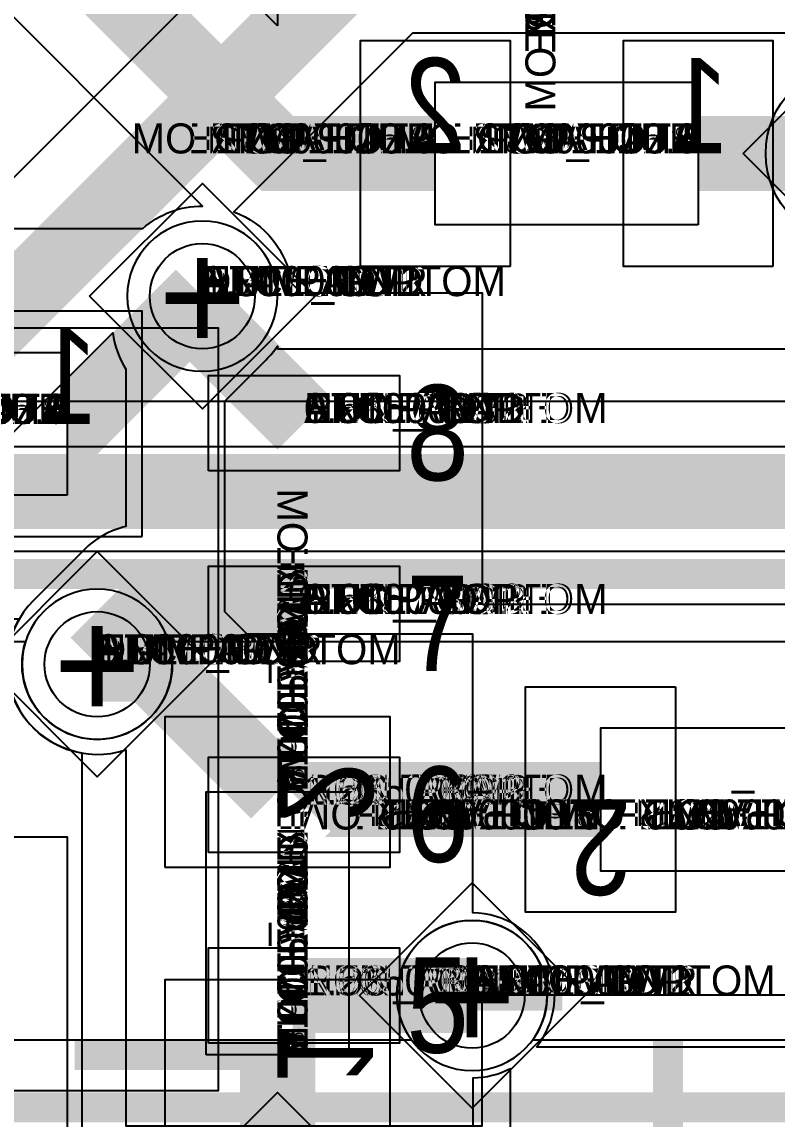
# Model space of a CAD drawing. Extents: x 0 to 323, y 0 to 320.
# Drawn here: x 44.31 to 49.34, y 230.38 to 237.68 of the extents above; entities that cross this region are included whole.
import ezdxf
from ezdxf.enums import TextEntityAlignment as Align

# ---------------------------------------------------------------- set-up
doc = ezdxf.new("R2010")
doc.units = 0
doc.header["$MEASUREMENT"] = 0
doc.layers.get('0').update_dxf_attribs({"linetype": 'CONTINUOUS'})
for name, color, linetype in [('CDN_FIGURES', 7, 'CONTINUOUS'), ('ETCH_BOTTOM', 7, 'CONTINUOUS'), ('ETCH_GND', 3, 'CONTINUOUS'), ('ETCH_INT1', 4, 'CONTINUOUS'), ('ETCH_INT2', 5, 'CONTINUOUS'), ('ETCH_PWR', 6, 'CONTINUOUS'), ('ETCH_TOP', 2, 'CONTINUOUS'), ('MANUFACTURING_NCLEGEND-1-6', 8, 'CONTINUOUS'), ('PACKAGE_GEOMETRY_ASSEMBLY_TOP', 11, 'CONTINUOUS'), ('PACKAGE_GEOMETRY_PIN_NUMBER', 9, 'CONTINUOUS')]:
    doc.layers.add(name, color=color, linetype=linetype)

# ---------------------------------------------------------------- blocks, each defined once
blk = doc.blocks.new('PAD_INFO')
for tag in ['SHAPE_TYPE', 'PAD_HEIGHT', 'PAD_LAYER', 'PAD_TYPE', 'PAD_WIDTH']:
    blk.add_attdef(tag, (0, 0), '', height=0.2)
at = {"flags": 2}
blk.add_attdef('CDN_TYPE', (0, 0), '', height=0.2, dxfattribs=at)
blk = doc.blocks.new('DRILL_INFO')
at = {"flags": 2}
blk.add_attdef('CDN_TYPE', (0, 0), '', height=0.2, dxfattribs=at)
for tag in ['FSHAPE', 'FCHAR', 'DRILL_HEIGHT', 'DIAMETER', 'PLATED', 'DRILL_WIDTH']:
    blk.add_attdef(tag, (0, 0), '', height=0.2)
blk = doc.blocks.new('VIA0700X0300')
at = {"layer": 'ETCH_BOTTOM'}
blk.add_circle((0, 0), 0.35, dxfattribs=at)
at = {"layer": 'ETCH_GND'}
blk.add_circle((0, 0), 0.35, dxfattribs=at)
at = {"layer": 'ETCH_INT1'}
blk.add_circle((0, 0), 0.35, dxfattribs=at)
at = {"layer": 'ETCH_INT2'}
blk.add_circle((0, 0), 0.35, dxfattribs=at)
at = {"layer": 'ETCH_PWR'}
blk.add_circle((0, 0), 0.35, dxfattribs=at)
at = {"layer": 'ETCH_TOP'}
blk.add_circle((0, 0), 0.35, dxfattribs=at)
ref = blk.add_blockref('PAD_INFO', (0, 0))
ref.add_attrib('PAD_LAYER', 'ETCH_TOP', (0, 0), dxfattribs={"height": 0.2})
ref.add_attrib('SHAPE_TYPE', 'NULL', (0, 0), dxfattribs={"height": 0.2})
ref.add_attrib('PAD_TYPE', 'ANTIPAD', (0, 0), dxfattribs={"height": 0.2})
ref.add_attrib('PAD_WIDTH', '0.000000', (0, 0), dxfattribs={"height": 0.2})
ref.add_attrib('PAD_HEIGHT', '0.000000', (0, 0), dxfattribs={"height": 0.2})
ref = blk.add_blockref('PAD_INFO', (0, 0))
ref.add_attrib('PAD_LAYER', 'ETCH_GND', (0, 0), dxfattribs={"height": 0.2})
ref.add_attrib('SHAPE_TYPE', 'NULL', (0, 0), dxfattribs={"height": 0.2})
ref.add_attrib('PAD_TYPE', 'ANTIPAD', (0, 0), dxfattribs={"height": 0.2})
ref.add_attrib('PAD_WIDTH', '0.000000', (0, 0), dxfattribs={"height": 0.2})
ref.add_attrib('PAD_HEIGHT', '0.000000', (0, 0), dxfattribs={"height": 0.2})
ref = blk.add_blockref('PAD_INFO', (0, 0))
ref.add_attrib('PAD_LAYER', 'ETCH_INT1', (0, 0), dxfattribs={"height": 0.2})
ref.add_attrib('SHAPE_TYPE', 'NULL', (0, 0), dxfattribs={"height": 0.2})
ref.add_attrib('PAD_TYPE', 'ANTIPAD', (0, 0), dxfattribs={"height": 0.2})
ref.add_attrib('PAD_WIDTH', '0.000000', (0, 0), dxfattribs={"height": 0.2})
ref.add_attrib('PAD_HEIGHT', '0.000000', (0, 0), dxfattribs={"height": 0.2})
ref = blk.add_blockref('PAD_INFO', (0, 0))
ref.add_attrib('PAD_LAYER', 'ETCH_INT2', (0, 0), dxfattribs={"height": 0.2})
ref.add_attrib('SHAPE_TYPE', 'NULL', (0, 0), dxfattribs={"height": 0.2})
ref.add_attrib('PAD_TYPE', 'ANTIPAD', (0, 0), dxfattribs={"height": 0.2})
ref.add_attrib('PAD_WIDTH', '0.000000', (0, 0), dxfattribs={"height": 0.2})
ref.add_attrib('PAD_HEIGHT', '0.000000', (0, 0), dxfattribs={"height": 0.2})
ref = blk.add_blockref('PAD_INFO', (0, 0))
ref.add_attrib('PAD_LAYER', 'ETCH_PWR', (0, 0), dxfattribs={"height": 0.2})
ref.add_attrib('SHAPE_TYPE', 'NULL', (0, 0), dxfattribs={"height": 0.2})
ref.add_attrib('PAD_TYPE', 'ANTIPAD', (0, 0), dxfattribs={"height": 0.2})
ref.add_attrib('PAD_WIDTH', '0.000000', (0, 0), dxfattribs={"height": 0.2})
ref.add_attrib('PAD_HEIGHT', '0.000000', (0, 0), dxfattribs={"height": 0.2})
ref = blk.add_blockref('PAD_INFO', (0, 0))
ref.add_attrib('PAD_LAYER', 'ETCH_BOTTOM', (0, 0), dxfattribs={"height": 0.2})
ref.add_attrib('SHAPE_TYPE', 'NULL', (0, 0), dxfattribs={"height": 0.2})
ref.add_attrib('PAD_TYPE', 'ANTIPAD', (0, 0), dxfattribs={"height": 0.2})
ref.add_attrib('PAD_WIDTH', '0.000000', (0, 0), dxfattribs={"height": 0.2})
ref.add_attrib('PAD_HEIGHT', '0.000000', (0, 0), dxfattribs={"height": 0.2})
ref = blk.add_blockref('PAD_INFO', (0, 0))
ref.add_attrib('PAD_LAYER', 'ETCH_TOP', (0, 0), dxfattribs={"height": 0.2})
ref.add_attrib('SHAPE_TYPE', 'NULL', (0, 0), dxfattribs={"height": 0.2})
ref.add_attrib('PAD_TYPE', 'THERMAL', (0, 0), dxfattribs={"height": 0.2})
ref.add_attrib('PAD_WIDTH', '0.000000', (0, 0), dxfattribs={"height": 0.2})
ref.add_attrib('PAD_HEIGHT', '0.000000', (0, 0), dxfattribs={"height": 0.2})
ref = blk.add_blockref('PAD_INFO', (0, 0))
ref.add_attrib('PAD_LAYER', 'ETCH_GND', (0, 0), dxfattribs={"height": 0.2})
ref.add_attrib('SHAPE_TYPE', 'NULL', (0, 0), dxfattribs={"height": 0.2})
ref.add_attrib('PAD_TYPE', 'THERMAL', (0, 0), dxfattribs={"height": 0.2})
ref.add_attrib('PAD_WIDTH', '0.000000', (0, 0), dxfattribs={"height": 0.2})
ref.add_attrib('PAD_HEIGHT', '0.000000', (0, 0), dxfattribs={"height": 0.2})
ref = blk.add_blockref('PAD_INFO', (0, 0))
ref.add_attrib('PAD_LAYER', 'ETCH_INT1', (0, 0), dxfattribs={"height": 0.2})
ref.add_attrib('SHAPE_TYPE', 'NULL', (0, 0), dxfattribs={"height": 0.2})
ref.add_attrib('PAD_TYPE', 'THERMAL', (0, 0), dxfattribs={"height": 0.2})
ref.add_attrib('PAD_WIDTH', '0.000000', (0, 0), dxfattribs={"height": 0.2})
ref.add_attrib('PAD_HEIGHT', '0.000000', (0, 0), dxfattribs={"height": 0.2})
ref = blk.add_blockref('PAD_INFO', (0, 0))
ref.add_attrib('PAD_LAYER', 'ETCH_INT2', (0, 0), dxfattribs={"height": 0.2})
ref.add_attrib('SHAPE_TYPE', 'NULL', (0, 0), dxfattribs={"height": 0.2})
ref.add_attrib('PAD_TYPE', 'THERMAL', (0, 0), dxfattribs={"height": 0.2})
ref.add_attrib('PAD_WIDTH', '0.000000', (0, 0), dxfattribs={"height": 0.2})
ref.add_attrib('PAD_HEIGHT', '0.000000', (0, 0), dxfattribs={"height": 0.2})
ref = blk.add_blockref('PAD_INFO', (0, 0))
ref.add_attrib('PAD_LAYER', 'ETCH_PWR', (0, 0), dxfattribs={"height": 0.2})
ref.add_attrib('SHAPE_TYPE', 'NULL', (0, 0), dxfattribs={"height": 0.2})
ref.add_attrib('PAD_TYPE', 'THERMAL', (0, 0), dxfattribs={"height": 0.2})
ref.add_attrib('PAD_WIDTH', '0.000000', (0, 0), dxfattribs={"height": 0.2})
ref.add_attrib('PAD_HEIGHT', '0.000000', (0, 0), dxfattribs={"height": 0.2})
ref = blk.add_blockref('PAD_INFO', (0, 0))
ref.add_attrib('PAD_LAYER', 'ETCH_BOTTOM', (0, 0), dxfattribs={"height": 0.2})
ref.add_attrib('SHAPE_TYPE', 'NULL', (0, 0), dxfattribs={"height": 0.2})
ref.add_attrib('PAD_TYPE', 'THERMAL', (0, 0), dxfattribs={"height": 0.2})
ref.add_attrib('PAD_WIDTH', '0.000000', (0, 0), dxfattribs={"height": 0.2})
ref.add_attrib('PAD_HEIGHT', '0.000000', (0, 0), dxfattribs={"height": 0.2})
ref = blk.add_blockref('PAD_INFO', (0, 0))
ref.add_attrib('PAD_LAYER', 'ETCH_TOP', (0, 0), dxfattribs={"height": 0.2})
ref.add_attrib('SHAPE_TYPE', 'CIRCLE', (0, 0), dxfattribs={"height": 0.2})
ref.add_attrib('PAD_TYPE', 'REGULAR', (0, 0), dxfattribs={"height": 0.2})
ref.add_attrib('PAD_WIDTH', '0.700000', (0, 0), dxfattribs={"height": 0.2})
ref.add_attrib('PAD_HEIGHT', '0.700000', (0, 0), dxfattribs={"height": 0.2})
ref = blk.add_blockref('PAD_INFO', (0, 0))
ref.add_attrib('PAD_LAYER', 'ETCH_GND', (0, 0), dxfattribs={"height": 0.2})
ref.add_attrib('SHAPE_TYPE', 'CIRCLE', (0, 0), dxfattribs={"height": 0.2})
ref.add_attrib('PAD_TYPE', 'REGULAR', (0, 0), dxfattribs={"height": 0.2})
ref.add_attrib('PAD_WIDTH', '0.700000', (0, 0), dxfattribs={"height": 0.2})
ref.add_attrib('PAD_HEIGHT', '0.700000', (0, 0), dxfattribs={"height": 0.2})
ref = blk.add_blockref('PAD_INFO', (0, 0))
ref.add_attrib('PAD_LAYER', 'ETCH_INT1', (0, 0), dxfattribs={"height": 0.2})
ref.add_attrib('SHAPE_TYPE', 'CIRCLE', (0, 0), dxfattribs={"height": 0.2})
ref.add_attrib('PAD_TYPE', 'REGULAR', (0, 0), dxfattribs={"height": 0.2})
ref.add_attrib('PAD_WIDTH', '0.700000', (0, 0), dxfattribs={"height": 0.2})
ref.add_attrib('PAD_HEIGHT', '0.700000', (0, 0), dxfattribs={"height": 0.2})
ref = blk.add_blockref('PAD_INFO', (0, 0))
ref.add_attrib('PAD_LAYER', 'ETCH_INT2', (0, 0), dxfattribs={"height": 0.2})
ref.add_attrib('SHAPE_TYPE', 'CIRCLE', (0, 0), dxfattribs={"height": 0.2})
ref.add_attrib('PAD_TYPE', 'REGULAR', (0, 0), dxfattribs={"height": 0.2})
ref.add_attrib('PAD_WIDTH', '0.700000', (0, 0), dxfattribs={"height": 0.2})
ref.add_attrib('PAD_HEIGHT', '0.700000', (0, 0), dxfattribs={"height": 0.2})
ref = blk.add_blockref('PAD_INFO', (0, 0))
ref.add_attrib('PAD_LAYER', 'ETCH_PWR', (0, 0), dxfattribs={"height": 0.2})
ref.add_attrib('SHAPE_TYPE', 'CIRCLE', (0, 0), dxfattribs={"height": 0.2})
ref.add_attrib('PAD_TYPE', 'REGULAR', (0, 0), dxfattribs={"height": 0.2})
ref.add_attrib('PAD_WIDTH', '0.700000', (0, 0), dxfattribs={"height": 0.2})
ref.add_attrib('PAD_HEIGHT', '0.700000', (0, 0), dxfattribs={"height": 0.2})
ref = blk.add_blockref('PAD_INFO', (0, 0))
ref.add_attrib('PAD_LAYER', 'ETCH_BOTTOM', (0, 0), dxfattribs={"height": 0.2})
ref.add_attrib('SHAPE_TYPE', 'CIRCLE', (0, 0), dxfattribs={"height": 0.2})
ref.add_attrib('PAD_TYPE', 'REGULAR', (0, 0), dxfattribs={"height": 0.2})
ref.add_attrib('PAD_WIDTH', '0.700000', (0, 0), dxfattribs={"height": 0.2})
ref.add_attrib('PAD_HEIGHT', '0.700000', (0, 0), dxfattribs={"height": 0.2})
ref = blk.add_blockref('DRILL_INFO', (0, 0))
ref.add_attrib('DIAMETER', '0.300000', (0, 0), dxfattribs={"height": 0.2})
ref.add_attrib('PLATED', 'PLATED', (0, 0), dxfattribs={"height": 0.2})
ref.add_attrib('FSHAPE', 'DIAMOND', (0, 0), dxfattribs={"height": 0.2})
ref.add_attrib('FCHAR', '+', (0, 0), dxfattribs={"height": 0.2})
ref.add_attrib('DRILL_WIDTH', '1.500000', (0, 0), dxfattribs={"height": 0.2})
ref.add_attrib('DRILL_HEIGHT', '1.500000', (0, 0), dxfattribs={"height": 0.2})
for tag in ['CDN_TYPE', 'PIN']:
    blk.add_attdef(tag, (0, 0), '', height=0.2)
at = {"flags": 2}
for tag in ['PSTKNAME', 'BBV']:
    blk.add_attdef(tag, (0, 0), '', height=0.2, dxfattribs=at)
blk = doc.blocks.new('FIGURE_DIAMOND')
at = {"layer": 'CDN_FIGURES'}
blk.add_lwpolyline([(-0.5, 0), (0, 0.5), (0.5, 0), (0, -0.5)], close=True, dxfattribs=at)
blk = doc.blocks.new('SMD50_25')
at = {"layer": 'ETCH_TOP'}
blk.add_lwpolyline([(-0.635, -0.3175), (-0.635, 0.3175), (0.635, 0.3175), (0.635, -0.3175)], close=True, dxfattribs=at)
ref = blk.add_blockref('PAD_INFO', (0, 0))
ref.add_attrib('PAD_LAYER', 'ETCH_TOP', (0, 0), dxfattribs={"height": 0.2})
ref.add_attrib('SHAPE_TYPE', 'NULL', (0, 0), dxfattribs={"height": 0.2})
ref.add_attrib('PAD_TYPE', 'ANTIPAD', (0, 0), dxfattribs={"height": 0.2})
ref.add_attrib('PAD_WIDTH', '0.000000', (0, 0), dxfattribs={"height": 0.2})
ref.add_attrib('PAD_HEIGHT', '0.000000', (0, 0), dxfattribs={"height": 0.2})
ref = blk.add_blockref('PAD_INFO', (0, 0))
ref.add_attrib('PAD_LAYER', 'ETCH_GND', (0, 0), dxfattribs={"height": 0.2})
ref.add_attrib('SHAPE_TYPE', 'NULL', (0, 0), dxfattribs={"height": 0.2})
ref.add_attrib('PAD_TYPE', 'ANTIPAD', (0, 0), dxfattribs={"height": 0.2})
ref.add_attrib('PAD_WIDTH', '0.000000', (0, 0), dxfattribs={"height": 0.2})
ref.add_attrib('PAD_HEIGHT', '0.000000', (0, 0), dxfattribs={"height": 0.2})
ref = blk.add_blockref('PAD_INFO', (0, 0))
ref.add_attrib('PAD_LAYER', 'ETCH_INT1', (0, 0), dxfattribs={"height": 0.2})
ref.add_attrib('SHAPE_TYPE', 'NULL', (0, 0), dxfattribs={"height": 0.2})
ref.add_attrib('PAD_TYPE', 'ANTIPAD', (0, 0), dxfattribs={"height": 0.2})
ref.add_attrib('PAD_WIDTH', '0.000000', (0, 0), dxfattribs={"height": 0.2})
ref.add_attrib('PAD_HEIGHT', '0.000000', (0, 0), dxfattribs={"height": 0.2})
ref = blk.add_blockref('PAD_INFO', (0, 0))
ref.add_attrib('PAD_LAYER', 'ETCH_INT2', (0, 0), dxfattribs={"height": 0.2})
ref.add_attrib('SHAPE_TYPE', 'NULL', (0, 0), dxfattribs={"height": 0.2})
ref.add_attrib('PAD_TYPE', 'ANTIPAD', (0, 0), dxfattribs={"height": 0.2})
ref.add_attrib('PAD_WIDTH', '0.000000', (0, 0), dxfattribs={"height": 0.2})
ref.add_attrib('PAD_HEIGHT', '0.000000', (0, 0), dxfattribs={"height": 0.2})
ref = blk.add_blockref('PAD_INFO', (0, 0))
ref.add_attrib('PAD_LAYER', 'ETCH_PWR', (0, 0), dxfattribs={"height": 0.2})
ref.add_attrib('SHAPE_TYPE', 'NULL', (0, 0), dxfattribs={"height": 0.2})
ref.add_attrib('PAD_TYPE', 'ANTIPAD', (0, 0), dxfattribs={"height": 0.2})
ref.add_attrib('PAD_WIDTH', '0.000000', (0, 0), dxfattribs={"height": 0.2})
ref.add_attrib('PAD_HEIGHT', '0.000000', (0, 0), dxfattribs={"height": 0.2})
ref = blk.add_blockref('PAD_INFO', (0, 0))
ref.add_attrib('PAD_LAYER', 'ETCH_BOTTOM', (0, 0), dxfattribs={"height": 0.2})
ref.add_attrib('SHAPE_TYPE', 'NULL', (0, 0), dxfattribs={"height": 0.2})
ref.add_attrib('PAD_TYPE', 'ANTIPAD', (0, 0), dxfattribs={"height": 0.2})
ref.add_attrib('PAD_WIDTH', '0.000000', (0, 0), dxfattribs={"height": 0.2})
ref.add_attrib('PAD_HEIGHT', '0.000000', (0, 0), dxfattribs={"height": 0.2})
ref = blk.add_blockref('PAD_INFO', (0, 0))
ref.add_attrib('PAD_LAYER', 'ETCH_TOP', (0, 0), dxfattribs={"height": 0.2})
ref.add_attrib('SHAPE_TYPE', 'NULL', (0, 0), dxfattribs={"height": 0.2})
ref.add_attrib('PAD_TYPE', 'THERMAL', (0, 0), dxfattribs={"height": 0.2})
ref.add_attrib('PAD_WIDTH', '0.000000', (0, 0), dxfattribs={"height": 0.2})
ref.add_attrib('PAD_HEIGHT', '0.000000', (0, 0), dxfattribs={"height": 0.2})
ref = blk.add_blockref('PAD_INFO', (0, 0))
ref.add_attrib('PAD_LAYER', 'ETCH_GND', (0, 0), dxfattribs={"height": 0.2})
ref.add_attrib('SHAPE_TYPE', 'NULL', (0, 0), dxfattribs={"height": 0.2})
ref.add_attrib('PAD_TYPE', 'THERMAL', (0, 0), dxfattribs={"height": 0.2})
ref.add_attrib('PAD_WIDTH', '0.000000', (0, 0), dxfattribs={"height": 0.2})
ref.add_attrib('PAD_HEIGHT', '0.000000', (0, 0), dxfattribs={"height": 0.2})
ref = blk.add_blockref('PAD_INFO', (0, 0))
ref.add_attrib('PAD_LAYER', 'ETCH_INT1', (0, 0), dxfattribs={"height": 0.2})
ref.add_attrib('SHAPE_TYPE', 'NULL', (0, 0), dxfattribs={"height": 0.2})
ref.add_attrib('PAD_TYPE', 'THERMAL', (0, 0), dxfattribs={"height": 0.2})
ref.add_attrib('PAD_WIDTH', '0.000000', (0, 0), dxfattribs={"height": 0.2})
ref.add_attrib('PAD_HEIGHT', '0.000000', (0, 0), dxfattribs={"height": 0.2})
ref = blk.add_blockref('PAD_INFO', (0, 0))
ref.add_attrib('PAD_LAYER', 'ETCH_INT2', (0, 0), dxfattribs={"height": 0.2})
ref.add_attrib('SHAPE_TYPE', 'NULL', (0, 0), dxfattribs={"height": 0.2})
ref.add_attrib('PAD_TYPE', 'THERMAL', (0, 0), dxfattribs={"height": 0.2})
ref.add_attrib('PAD_WIDTH', '0.000000', (0, 0), dxfattribs={"height": 0.2})
ref.add_attrib('PAD_HEIGHT', '0.000000', (0, 0), dxfattribs={"height": 0.2})
ref = blk.add_blockref('PAD_INFO', (0, 0))
ref.add_attrib('PAD_LAYER', 'ETCH_PWR', (0, 0), dxfattribs={"height": 0.2})
ref.add_attrib('SHAPE_TYPE', 'NULL', (0, 0), dxfattribs={"height": 0.2})
ref.add_attrib('PAD_TYPE', 'THERMAL', (0, 0), dxfattribs={"height": 0.2})
ref.add_attrib('PAD_WIDTH', '0.000000', (0, 0), dxfattribs={"height": 0.2})
ref.add_attrib('PAD_HEIGHT', '0.000000', (0, 0), dxfattribs={"height": 0.2})
ref = blk.add_blockref('PAD_INFO', (0, 0))
ref.add_attrib('PAD_LAYER', 'ETCH_BOTTOM', (0, 0), dxfattribs={"height": 0.2})
ref.add_attrib('SHAPE_TYPE', 'NULL', (0, 0), dxfattribs={"height": 0.2})
ref.add_attrib('PAD_TYPE', 'THERMAL', (0, 0), dxfattribs={"height": 0.2})
ref.add_attrib('PAD_WIDTH', '0.000000', (0, 0), dxfattribs={"height": 0.2})
ref.add_attrib('PAD_HEIGHT', '0.000000', (0, 0), dxfattribs={"height": 0.2})
ref = blk.add_blockref('PAD_INFO', (0, 0))
ref.add_attrib('PAD_LAYER', 'ETCH_TOP', (0, 0), dxfattribs={"height": 0.2})
ref.add_attrib('SHAPE_TYPE', 'RECTANGLE', (0, 0), dxfattribs={"height": 0.2})
ref.add_attrib('PAD_TYPE', 'REGULAR', (0, 0), dxfattribs={"height": 0.2})
ref.add_attrib('PAD_WIDTH', '1.270000', (0, 0), dxfattribs={"height": 0.2})
ref.add_attrib('PAD_HEIGHT', '0.635000', (0, 0), dxfattribs={"height": 0.2})
ref = blk.add_blockref('PAD_INFO', (0, 0))
ref.add_attrib('PAD_LAYER', 'ETCH_GND', (0, 0), dxfattribs={"height": 0.2})
ref.add_attrib('SHAPE_TYPE', 'NULL', (0, 0), dxfattribs={"height": 0.2})
ref.add_attrib('PAD_TYPE', 'REGULAR', (0, 0), dxfattribs={"height": 0.2})
ref.add_attrib('PAD_WIDTH', '0.000000', (0, 0), dxfattribs={"height": 0.2})
ref.add_attrib('PAD_HEIGHT', '0.000000', (0, 0), dxfattribs={"height": 0.2})
ref = blk.add_blockref('PAD_INFO', (0, 0))
ref.add_attrib('PAD_LAYER', 'ETCH_INT1', (0, 0), dxfattribs={"height": 0.2})
ref.add_attrib('SHAPE_TYPE', 'NULL', (0, 0), dxfattribs={"height": 0.2})
ref.add_attrib('PAD_TYPE', 'REGULAR', (0, 0), dxfattribs={"height": 0.2})
ref.add_attrib('PAD_WIDTH', '0.000000', (0, 0), dxfattribs={"height": 0.2})
ref.add_attrib('PAD_HEIGHT', '0.000000', (0, 0), dxfattribs={"height": 0.2})
ref = blk.add_blockref('PAD_INFO', (0, 0))
ref.add_attrib('PAD_LAYER', 'ETCH_INT2', (0, 0), dxfattribs={"height": 0.2})
ref.add_attrib('SHAPE_TYPE', 'NULL', (0, 0), dxfattribs={"height": 0.2})
ref.add_attrib('PAD_TYPE', 'REGULAR', (0, 0), dxfattribs={"height": 0.2})
ref.add_attrib('PAD_WIDTH', '0.000000', (0, 0), dxfattribs={"height": 0.2})
ref.add_attrib('PAD_HEIGHT', '0.000000', (0, 0), dxfattribs={"height": 0.2})
ref = blk.add_blockref('PAD_INFO', (0, 0))
ref.add_attrib('PAD_LAYER', 'ETCH_PWR', (0, 0), dxfattribs={"height": 0.2})
ref.add_attrib('SHAPE_TYPE', 'NULL', (0, 0), dxfattribs={"height": 0.2})
ref.add_attrib('PAD_TYPE', 'REGULAR', (0, 0), dxfattribs={"height": 0.2})
ref.add_attrib('PAD_WIDTH', '0.000000', (0, 0), dxfattribs={"height": 0.2})
ref.add_attrib('PAD_HEIGHT', '0.000000', (0, 0), dxfattribs={"height": 0.2})
ref = blk.add_blockref('PAD_INFO', (0, 0))
ref.add_attrib('PAD_LAYER', 'ETCH_BOTTOM', (0, 0), dxfattribs={"height": 0.2})
ref.add_attrib('SHAPE_TYPE', 'NULL', (0, 0), dxfattribs={"height": 0.2})
ref.add_attrib('PAD_TYPE', 'REGULAR', (0, 0), dxfattribs={"height": 0.2})
ref.add_attrib('PAD_WIDTH', '0.000000', (0, 0), dxfattribs={"height": 0.2})
ref.add_attrib('PAD_HEIGHT', '0.000000', (0, 0), dxfattribs={"height": 0.2})
ref = blk.add_blockref('DRILL_INFO', (0, 0))
ref.add_attrib('DIAMETER', '0.000000', (0, 0), dxfattribs={"height": 0.2})
ref.add_attrib('PLATED', 'NON_PLATED', (0, 0), dxfattribs={"height": 0.2})
ref.add_attrib('FSHAPE', 'NULL', (0, 0), dxfattribs={"height": 0.2})
ref.add_attrib('DRILL_WIDTH', '0.000000', (0, 0), dxfattribs={"height": 0.2})
ref.add_attrib('DRILL_HEIGHT', '0.000000', (0, 0), dxfattribs={"height": 0.2})
for tag in ['CDN_TYPE', 'PIN']:
    blk.add_attdef(tag, (0, 0), '', height=0.2)
at = {"flags": 2}
for tag in ['PSTKNAME', 'BBV']:
    blk.add_attdef(tag, (0, 0), '', height=0.2, dxfattribs=at)
blk = doc.blocks.new('SOIC8')
at = {"layer": 'PACKAGE_GEOMETRY_ASSEMBLY_TOP'}
blk.add_lwpolyline([(-1.905, -2.54), (-1.905, 2.54), (1.905, 2.54), (1.905, -2.54)], close=True, dxfattribs=at)
at = {"layer": 'ETCH_TOP'}
ref = blk.add_blockref('SMD50_25', (2.4765, 1.905), dxfattribs=at)
ref.add_attrib('CDN_TYPE', 'PIN', (0, 0), dxfattribs={"height": 0.2})
ref.add_attrib('PIN', '8', (0, 0), dxfattribs={"height": 0.2})
ref = blk.add_blockref('SMD50_25', (2.4765, 0.635), dxfattribs=at)
ref.add_attrib('CDN_TYPE', 'PIN', (0, 0), dxfattribs={"height": 0.2})
ref.add_attrib('PIN', '7', (0, 0), dxfattribs={"height": 0.2})
ref = blk.add_blockref('SMD50_25', (2.4765, -1.905), dxfattribs=at)
ref.add_attrib('CDN_TYPE', 'PIN', (0, 0), dxfattribs={"height": 0.2})
ref.add_attrib('PIN', '5', (0, 0), dxfattribs={"height": 0.2})
ref = blk.add_blockref('SMD50_25', (2.4765, -0.635), dxfattribs=at)
ref.add_attrib('CDN_TYPE', 'PIN', (0, 0), dxfattribs={"height": 0.2})
ref.add_attrib('PIN', '6', (0, 0), dxfattribs={"height": 0.2})
at = {"flags": 2}
for tag in ['SYMBOL_TYPE', 'CDN_TYPE', 'REFDES']:
    blk.add_attdef(tag, (0, 0), '', height=0.2, dxfattribs=at)
blk = doc.blocks.new('RC1000X1500TS')
at = {"layer": 'ETCH_TOP'}
blk.add_lwpolyline([(-0.5, -0.75), (-0.5, 0.75), (0.5, 0.75), (0.5, -0.75)], close=True, dxfattribs=at)
ref = blk.add_blockref('PAD_INFO', (0, 0))
ref.add_attrib('PAD_LAYER', 'ETCH_TOP', (0, 0), dxfattribs={"height": 0.2})
ref.add_attrib('SHAPE_TYPE', 'NULL', (0, 0), dxfattribs={"height": 0.2})
ref.add_attrib('PAD_TYPE', 'ANTIPAD', (0, 0), dxfattribs={"height": 0.2})
ref.add_attrib('PAD_WIDTH', '0.000000', (0, 0), dxfattribs={"height": 0.2})
ref.add_attrib('PAD_HEIGHT', '0.000000', (0, 0), dxfattribs={"height": 0.2})
ref = blk.add_blockref('PAD_INFO', (0, 0))
ref.add_attrib('PAD_LAYER', 'ETCH_GND', (0, 0), dxfattribs={"height": 0.2})
ref.add_attrib('SHAPE_TYPE', 'NULL', (0, 0), dxfattribs={"height": 0.2})
ref.add_attrib('PAD_TYPE', 'ANTIPAD', (0, 0), dxfattribs={"height": 0.2})
ref.add_attrib('PAD_WIDTH', '0.000000', (0, 0), dxfattribs={"height": 0.2})
ref.add_attrib('PAD_HEIGHT', '0.000000', (0, 0), dxfattribs={"height": 0.2})
ref = blk.add_blockref('PAD_INFO', (0, 0))
ref.add_attrib('PAD_LAYER', 'ETCH_INT1', (0, 0), dxfattribs={"height": 0.2})
ref.add_attrib('SHAPE_TYPE', 'NULL', (0, 0), dxfattribs={"height": 0.2})
ref.add_attrib('PAD_TYPE', 'ANTIPAD', (0, 0), dxfattribs={"height": 0.2})
ref.add_attrib('PAD_WIDTH', '0.000000', (0, 0), dxfattribs={"height": 0.2})
ref.add_attrib('PAD_HEIGHT', '0.000000', (0, 0), dxfattribs={"height": 0.2})
ref = blk.add_blockref('PAD_INFO', (0, 0))
ref.add_attrib('PAD_LAYER', 'ETCH_INT2', (0, 0), dxfattribs={"height": 0.2})
ref.add_attrib('SHAPE_TYPE', 'NULL', (0, 0), dxfattribs={"height": 0.2})
ref.add_attrib('PAD_TYPE', 'ANTIPAD', (0, 0), dxfattribs={"height": 0.2})
ref.add_attrib('PAD_WIDTH', '0.000000', (0, 0), dxfattribs={"height": 0.2})
ref.add_attrib('PAD_HEIGHT', '0.000000', (0, 0), dxfattribs={"height": 0.2})
ref = blk.add_blockref('PAD_INFO', (0, 0))
ref.add_attrib('PAD_LAYER', 'ETCH_PWR', (0, 0), dxfattribs={"height": 0.2})
ref.add_attrib('SHAPE_TYPE', 'NULL', (0, 0), dxfattribs={"height": 0.2})
ref.add_attrib('PAD_TYPE', 'ANTIPAD', (0, 0), dxfattribs={"height": 0.2})
ref.add_attrib('PAD_WIDTH', '0.000000', (0, 0), dxfattribs={"height": 0.2})
ref.add_attrib('PAD_HEIGHT', '0.000000', (0, 0), dxfattribs={"height": 0.2})
ref = blk.add_blockref('PAD_INFO', (0, 0))
ref.add_attrib('PAD_LAYER', 'ETCH_BOTTOM', (0, 0), dxfattribs={"height": 0.2})
ref.add_attrib('SHAPE_TYPE', 'NULL', (0, 0), dxfattribs={"height": 0.2})
ref.add_attrib('PAD_TYPE', 'ANTIPAD', (0, 0), dxfattribs={"height": 0.2})
ref.add_attrib('PAD_WIDTH', '0.000000', (0, 0), dxfattribs={"height": 0.2})
ref.add_attrib('PAD_HEIGHT', '0.000000', (0, 0), dxfattribs={"height": 0.2})
ref = blk.add_blockref('PAD_INFO', (0, 0))
ref.add_attrib('PAD_LAYER', 'ETCH_TOP', (0, 0), dxfattribs={"height": 0.2})
ref.add_attrib('SHAPE_TYPE', 'NULL', (0, 0), dxfattribs={"height": 0.2})
ref.add_attrib('PAD_TYPE', 'THERMAL', (0, 0), dxfattribs={"height": 0.2})
ref.add_attrib('PAD_WIDTH', '0.000000', (0, 0), dxfattribs={"height": 0.2})
ref.add_attrib('PAD_HEIGHT', '0.000000', (0, 0), dxfattribs={"height": 0.2})
ref = blk.add_blockref('PAD_INFO', (0, 0))
ref.add_attrib('PAD_LAYER', 'ETCH_GND', (0, 0), dxfattribs={"height": 0.2})
ref.add_attrib('SHAPE_TYPE', 'NULL', (0, 0), dxfattribs={"height": 0.2})
ref.add_attrib('PAD_TYPE', 'THERMAL', (0, 0), dxfattribs={"height": 0.2})
ref.add_attrib('PAD_WIDTH', '0.000000', (0, 0), dxfattribs={"height": 0.2})
ref.add_attrib('PAD_HEIGHT', '0.000000', (0, 0), dxfattribs={"height": 0.2})
ref = blk.add_blockref('PAD_INFO', (0, 0))
ref.add_attrib('PAD_LAYER', 'ETCH_INT1', (0, 0), dxfattribs={"height": 0.2})
ref.add_attrib('SHAPE_TYPE', 'NULL', (0, 0), dxfattribs={"height": 0.2})
ref.add_attrib('PAD_TYPE', 'THERMAL', (0, 0), dxfattribs={"height": 0.2})
ref.add_attrib('PAD_WIDTH', '0.000000', (0, 0), dxfattribs={"height": 0.2})
ref.add_attrib('PAD_HEIGHT', '0.000000', (0, 0), dxfattribs={"height": 0.2})
ref = blk.add_blockref('PAD_INFO', (0, 0))
ref.add_attrib('PAD_LAYER', 'ETCH_INT2', (0, 0), dxfattribs={"height": 0.2})
ref.add_attrib('SHAPE_TYPE', 'NULL', (0, 0), dxfattribs={"height": 0.2})
ref.add_attrib('PAD_TYPE', 'THERMAL', (0, 0), dxfattribs={"height": 0.2})
ref.add_attrib('PAD_WIDTH', '0.000000', (0, 0), dxfattribs={"height": 0.2})
ref.add_attrib('PAD_HEIGHT', '0.000000', (0, 0), dxfattribs={"height": 0.2})
ref = blk.add_blockref('PAD_INFO', (0, 0))
ref.add_attrib('PAD_LAYER', 'ETCH_PWR', (0, 0), dxfattribs={"height": 0.2})
ref.add_attrib('SHAPE_TYPE', 'NULL', (0, 0), dxfattribs={"height": 0.2})
ref.add_attrib('PAD_TYPE', 'THERMAL', (0, 0), dxfattribs={"height": 0.2})
ref.add_attrib('PAD_WIDTH', '0.000000', (0, 0), dxfattribs={"height": 0.2})
ref.add_attrib('PAD_HEIGHT', '0.000000', (0, 0), dxfattribs={"height": 0.2})
ref = blk.add_blockref('PAD_INFO', (0, 0))
ref.add_attrib('PAD_LAYER', 'ETCH_BOTTOM', (0, 0), dxfattribs={"height": 0.2})
ref.add_attrib('SHAPE_TYPE', 'NULL', (0, 0), dxfattribs={"height": 0.2})
ref.add_attrib('PAD_TYPE', 'THERMAL', (0, 0), dxfattribs={"height": 0.2})
ref.add_attrib('PAD_WIDTH', '0.000000', (0, 0), dxfattribs={"height": 0.2})
ref.add_attrib('PAD_HEIGHT', '0.000000', (0, 0), dxfattribs={"height": 0.2})
ref = blk.add_blockref('PAD_INFO', (0, 0))
ref.add_attrib('PAD_LAYER', 'ETCH_GND', (0, 0), dxfattribs={"height": 0.2})
ref.add_attrib('SHAPE_TYPE', 'NULL', (0, 0), dxfattribs={"height": 0.2})
ref.add_attrib('PAD_TYPE', 'REGULAR', (0, 0), dxfattribs={"height": 0.2})
ref.add_attrib('PAD_WIDTH', '0.000000', (0, 0), dxfattribs={"height": 0.2})
ref.add_attrib('PAD_HEIGHT', '0.000000', (0, 0), dxfattribs={"height": 0.2})
ref = blk.add_blockref('PAD_INFO', (0, 0))
ref.add_attrib('PAD_LAYER', 'ETCH_INT1', (0, 0), dxfattribs={"height": 0.2})
ref.add_attrib('SHAPE_TYPE', 'NULL', (0, 0), dxfattribs={"height": 0.2})
ref.add_attrib('PAD_TYPE', 'REGULAR', (0, 0), dxfattribs={"height": 0.2})
ref.add_attrib('PAD_WIDTH', '0.000000', (0, 0), dxfattribs={"height": 0.2})
ref.add_attrib('PAD_HEIGHT', '0.000000', (0, 0), dxfattribs={"height": 0.2})
ref = blk.add_blockref('PAD_INFO', (0, 0))
ref.add_attrib('PAD_LAYER', 'ETCH_INT2', (0, 0), dxfattribs={"height": 0.2})
ref.add_attrib('SHAPE_TYPE', 'NULL', (0, 0), dxfattribs={"height": 0.2})
ref.add_attrib('PAD_TYPE', 'REGULAR', (0, 0), dxfattribs={"height": 0.2})
ref.add_attrib('PAD_WIDTH', '0.000000', (0, 0), dxfattribs={"height": 0.2})
ref.add_attrib('PAD_HEIGHT', '0.000000', (0, 0), dxfattribs={"height": 0.2})
ref = blk.add_blockref('PAD_INFO', (0, 0))
ref.add_attrib('PAD_LAYER', 'ETCH_PWR', (0, 0), dxfattribs={"height": 0.2})
ref.add_attrib('SHAPE_TYPE', 'NULL', (0, 0), dxfattribs={"height": 0.2})
ref.add_attrib('PAD_TYPE', 'REGULAR', (0, 0), dxfattribs={"height": 0.2})
ref.add_attrib('PAD_WIDTH', '0.000000', (0, 0), dxfattribs={"height": 0.2})
ref.add_attrib('PAD_HEIGHT', '0.000000', (0, 0), dxfattribs={"height": 0.2})
ref = blk.add_blockref('PAD_INFO', (0, 0))
ref.add_attrib('PAD_LAYER', 'ETCH_BOTTOM', (0, 0), dxfattribs={"height": 0.2})
ref.add_attrib('SHAPE_TYPE', 'NULL', (0, 0), dxfattribs={"height": 0.2})
ref.add_attrib('PAD_TYPE', 'REGULAR', (0, 0), dxfattribs={"height": 0.2})
ref.add_attrib('PAD_WIDTH', '0.000000', (0, 0), dxfattribs={"height": 0.2})
ref.add_attrib('PAD_HEIGHT', '0.000000', (0, 0), dxfattribs={"height": 0.2})
ref = blk.add_blockref('DRILL_INFO', (0, 0))
ref.add_attrib('DIAMETER', '0.000000', (0, 0), dxfattribs={"height": 0.2})
ref.add_attrib('PLATED', 'PLATED', (0, 0), dxfattribs={"height": 0.2})
ref.add_attrib('FSHAPE', 'NULL', (0, 0), dxfattribs={"height": 0.2})
ref.add_attrib('DRILL_WIDTH', '0.000000', (0, 0), dxfattribs={"height": 0.2})
ref.add_attrib('DRILL_HEIGHT', '0.000000', (0, 0), dxfattribs={"height": 0.2})
ref = blk.add_blockref('PAD_INFO', (0, 0))
ref.add_attrib('PAD_LAYER', 'ETCH_TOP', (0, 0), dxfattribs={"height": 0.2})
ref.add_attrib('SHAPE_TYPE', 'RECTANGLE', (0, 0), dxfattribs={"height": 0.2})
ref.add_attrib('PAD_TYPE', 'REGULAR', (0, 0), dxfattribs={"height": 0.2})
ref.add_attrib('PAD_WIDTH', '1.000000', (0, 0), dxfattribs={"height": 0.2})
ref.add_attrib('PAD_HEIGHT', '1.500000', (0, 0), dxfattribs={"height": 0.2})
for tag in ['CDN_TYPE', 'PIN']:
    blk.add_attdef(tag, (0, 0), '', height=0.2)
at = {"flags": 2}
for tag in ['PSTKNAME', 'BBV']:
    blk.add_attdef(tag, (0, 0), '', height=0.2, dxfattribs=at)
blk = doc.blocks.new('F56')
at = {"layer": 'PACKAGE_GEOMETRY_ASSEMBLY_TOP'}
blk.add_lwpolyline([(0, -0.475), (1.75, -0.475), (1.75, 0.475), (0, 0.475)], close=True, dxfattribs=at)
at = {"layer": 'ETCH_TOP'}
ref = blk.add_blockref('RC1000X1500TS', (0, 0), dxfattribs=at)
ref.add_attrib('CDN_TYPE', 'PIN', (0, 0), dxfattribs={"height": 0.2})
ref.add_attrib('PIN', '1', (0, 0), dxfattribs={"height": 0.2})
ref = blk.add_blockref('RC1000X1500TS', (1.75, 0), dxfattribs=at)
ref.add_attrib('CDN_TYPE', 'PIN', (0, 0), dxfattribs={"height": 0.2})
ref.add_attrib('PIN', '2', (0, 0), dxfattribs={"height": 0.2})
at = {"flags": 2}
for tag in ['SYMBOL_TYPE', 'CDN_TYPE', 'REFDES']:
    blk.add_attdef(tag, (0, 0), '', height=0.2, dxfattribs=at)

msp = doc.modelspace()

# ---------------------------------------------------------------- linework, layer by layer
at = {"layer": 'ETCH_BOTTOM'}
for points in [[(46.0125, 237.6543), (45.0627, 238.6041), (45.0627, 240.5555, 0.198912), (44.8869, 240.9798), (44.8519, 241.0148, 0.198912), (44.4276, 241.1906), (44.3612, 241.1906), (44.3127, 241.2391), (44.3127, 241.9041), (46.2184, 241.9041), (47.2625, 242.9482), (47.2625, 241.9056), (46.5625, 241.9056), (46.5625, 239.6972, 0.845035), (46.5625, 238.5138), (46.5625, 238.1056), (46.0125, 238.1056)], [(47.7361, 230.8556, 0.626688), (47.3127, 231.7506), (47.3127, 233.6056), (45.8112, 233.6056), (45.6627, 233.7541), (45.6627, 235.1569), (45.9369, 235.4312, 0.049829), (46.0125, 235.5235), (46.0125, 235.5054), (49.7834, 235.5054, 0.335344), (50.3125, 235.1054), (50.3125, 234.6054), (50.8075, 234.6054), (50.8075, 234.4127, 0.790331), (50.8075, 233.3423), (50.8075, 231.0774), (51.2901, 231.0774, 0.07185), (51.3895, 230.8556)], [(43.8535, 228.4054, -0.831918), (42.7717, 228.4054), (42.0125, 228.4054), (42.0125, 228.9431, -0.683031), (42.0125, 229.9679), (42.0125, 230.6858, -0.577301), (42.0125, 231.7252), (42.0125, 232.2556), (44.6127, 232.2556), (44.6127, 228.4054)]]:
    msp.add_lwpolyline(points, format="xyb", close=True, dxfattribs=at)
for points, format in [([(44.4276, 240.5905, 0.5, 0.5, 0), (44.4626, 240.5555, 0.5, 0.5, 0), (44.4626, 238.3555, 0.5, 0.5, 0), (46.0126, 236.8055, 0.5, 0.5, 0), (47.0626, 236.8055, 0.5, 0.5, 0)], "xyseb"), ([(49.4239, 228.2554, -1.125831), (48.3313, 228.2554), (48.1354, 228.2554, -2.810381), (47.5625, 228.6487), (47.5625, 230.713, -0.118679), (47.3127, 230.6504), (47.3127, 229.7554), (46.5604, 229.7554, -0.912717), (45.4648, 229.7554), (44.7125, 229.7554), (44.7125, 232.8138, -0.522681), (44.2928, 233.7054), (41.8125, 233.7054), (41.8125, 235.1069), (41.5383, 235.3812, -0.904799), (42.2943, 236.3056), (45.1157, 236.3056, -0.183176), (45.5138, 236.4556), (43.8625, 238.1069)], "xyb"), ([(48.8126, 236.8055, 0.5, 0.5, 0), (49.8626, 236.8055, 0.5, 0.5, 0)], "xyseb"), ([(44.6126, 235.0055, 0.5, 0.5, 0), (44.6626, 235.0055, 0.5, 0.5, 0), (45.5126, 235.8555, 0.5, 0.5, 0)], "xyseb"), ([(44.8126, 233.4055, 0.5, 0.5, 0), (45.1626, 233.4055, 0.5, 0.5, 0), (46.0126, 232.5555, 0.5, 0.5, 0)], "xyseb"), ([(47.3076, 231.2005, 0.2, 0.2, 0), (47.9084, 231.2005, 0.2, 0.2, 0)], "xyseb"), ([(46.0126, 230.8055, 0.5, 0.5, 0), (46.0126, 229.8055, 0.5, 0.5, 0)], "xyseb"), ([(48.6126, 229.5555, 0.2, 0.2, 0), (48.6126, 230.9063, 0.2, 0.2, 0)], "xyseb"), ([(44.6618, 230.8055, 0.2, 0.2, 0), (46.0126, 230.8055, 0.2, 0.2, 0)], "xyseb")]:
    msp.add_lwpolyline(points, format=format, dxfattribs=at)
at = {"layer": 'ETCH_GND'}
for points in [[(46.0127, 235.8555, 1), (45.0125, 235.8555, 1)], [(45.3127, 233.4055, 1), (44.3125, 233.4055, 1)]]:
    msp.add_lwpolyline(points, format="xyb", close=True, dxfattribs=at)
at = {"layer": 'ETCH_INT1'}
msp.add_lwpolyline([(46.0127, 235.8555, 1), (45.0125, 235.8555, 1)], format="xyb", close=True, dxfattribs=at)
for points, format in [([(37.371, 234.8556), (49.8619, 234.8556), (50.1797, 235.1734, -3.462228), (50.6902, 235.3276), (62.0413, 235.3276), (63.6083, 233.7606), (68.9805, 233.7606, -1.362386), (69.9347, 233.7606), (74.0955, 233.7606), (75.7005, 235.3656), (77.8141, 235.3656, -1.861624), (78.5439, 234.9621), (78.7004, 234.8056), (80.7794, 234.8056, -1.73133), (81.6458, 234.8056), (82.9794, 234.8056, -1.73133), (83.8458, 234.8056), (84.5355, 234.8056, -1.362386), (85.4897, 234.8056), (89.4855, 234.8056, -1.362386)], "xyb"), ([(99.4983, 234.3555, 0.2, 0.2, 0), (78.514, 234.3555, 0.2, 0.2, 0), (77.954, 234.9155, 0.2, 0.2, 0), (75.8869, 234.9155, 0.2, 0.2, 0), (74.2819, 233.3105, 0.2, 0.2, 0), (63.4219, 233.3105, 0.2, 0.2, 0), (61.8549, 234.8775, 0.2, 0.2, 0), (50.5203, 234.8775, 0.2, 0.2, 0), (50.0483, 234.4055, 0.2, 0.2, 0), (26.6469, 234.4055, 0.2, 0.2, 0), (26.2119, 234.8405, 0.2, 0.2, 0), (20.1333, 234.8405, 0.2, 0.2, 0), (19.1683, 233.8755, 0.2, 0.2, 0), (9.9426, 233.8755, 0.2, 0.2, 0), (8.9926, 232.9255, 0.2, 0.2, 0)], "xyseb"), ([(10.9926, 232.9255, 0.2, 0.2, 0), (11.5426, 233.4755, 0.2, 0.2, 0), (19.334, 233.4755, 0.2, 0.2, 0), (20.299, 234.4405, 0.2, 0.2, 0), (26.0462, 234.4405, 0.2, 0.2, 0), (26.4812, 234.0055, 0.2, 0.2, 0), (50.214, 234.0055, 0.2, 0.2, 0), (50.686, 234.4775, 0.2, 0.2, 0), (61.6892, 234.4775, 0.2, 0.2, 0), (63.2562, 232.9105, 0.2, 0.2, 0), (74.4476, 232.9105, 0.2, 0.2, 0), (76.0526, 234.5155, 0.2, 0.2, 0), (77.7883, 234.5155, 0.2, 0.2, 0), (78.3483, 233.9555, 0.2, 0.2, 0), (99.3326, 233.9555, 0.2, 0.2, 0)], "xyseb"), ([(99.1462, 233.5054), (78.1619, 233.5054), (77.6019, 234.0654), (76.239, 234.0654), (74.634, 232.4604), (63.0698, 232.4604), (62.206, 233.3242, -1.36261), (61.5313, 233.9989), (61.5028, 234.0274), (51.4117, 234.0274, -0.915475), (50.4912, 233.6462), (50.4004, 233.5554), (45.2897, 233.5554, -1.362386), (44.3355, 233.5554), (37.1699, 233.5554, -2.378934)], "xyb"), ([(89.1683, 230.9255, 0.2, 0.2, 0), (53.9281, 230.9255, 0.2, 0.2, 0), (53.7583, 230.7555, 0.2, 0.2, 0), (53.4583, 230.4555, 0.2, 0.2, 0), (36.314, 230.4555, 0.2, 0.2, 0), (35.939, 230.0805, 0.2, 0.2, 0), (26.2519, 230.0805, 0.2, 0.2, 0), (25.7769, 230.5555, 0.2, 0.2, 0), (22.7483, 230.5555, 0.2, 0.2, 0), (22.2733, 230.0805, 0.2, 0.2, 0), (19.4033, 230.0805, 0.2, 0.2, 0), (17.4983, 231.9855, 0.2, 0.2, 0), (11.4869, 231.9855, 0.2, 0.2, 0), (11.4768, 231.9755, 0.2, 0.2, 0), (10.0426, 231.9755, 0.2, 0.2, 0), (8.9926, 230.9255, 0.2, 0.2, 0)], "xyseb"), ([(36.1276, 230.9056), (46.9037, 230.9056, -1.968312), (47.7115, 230.9056), (53.2719, 230.9056), (53.4399, 231.0737), (53.6096, 231.2436, -0.199076), (53.9281, 231.3756), (68.9982, 231.3756, -1.88217), (69.827, 231.3756), (86.6482, 231.3756, -1.88217)], "xyb")]:
    msp.add_lwpolyline(points, format=format, dxfattribs=at)
at = {"layer": 'ETCH_INT2'}
for points in [[(45.5126, 236.3556, 1), (45.5126, 235.3554, 1)], [(44.8126, 233.9056, 1), (44.8126, 232.9054, 1)], [(47.3076, 231.7006, 1), (47.3076, 230.7004, 1)]]:
    msp.add_lwpolyline(points, format="xyb", close=True, dxfattribs=at)
for points, format in [([(38.7617, 236.1556), (39.7617, 235.1556), (49.862, 235.1556, 0.646208), (49.938, 235.3242, -2.219394), (50.6872, 235.3242, 0.646208), (50.7632, 235.1556), (62.0197, 235.1556)], "xyb"), ([(75.3126, 233.9555, 0.3, 0.3, 0), (70.8626, 233.9555, 0.3, 0.3, 0), (70.0626, 233.1555, 0.3, 0.3, 0), (63.3126, 233.1555, 0.3, 0.3, 0), (61.8126, 234.6555, 0.3, 0.3, 0), (39.5546, 234.6555, 0.3, 0.3, 0), (38.5546, 235.6555, 0.3, 0.3, 0), (37.2319, 235.6555, 0.3, 0.3, 0), (37.1819, 235.7055, 0.3, 0.3, 0), (36.6433, 235.7055, 0.3, 0.3, 0), (36.5933, 235.6555, 0.3, 0.3, 0), (31.7626, 235.6555, 0.3, 0.3, 0), (29.9126, 233.8055, 0.3, 0.3, 0), (29.9126, 232.9555, 0.3, 0.3, 0)], "xyseb"), ([(61.6055, 234.1554), (51.5096, 234.1554, 0.504558), (51.4127, 234.0242, -1.352856), (50.4565, 234.0242, 0.504558), (50.3596, 234.1554), (39.3475, 234.1554), (38.3475, 235.1554)], "xyb")]:
    msp.add_lwpolyline(points, format=format, dxfattribs=at)
at = {"layer": 'ETCH_PWR'}
for points in [[(46.0127, 235.8555, 1), (45.0125, 235.8555, 1)], [(47.8077, 231.2005, 1), (46.8075, 231.2005, 1)]]:
    msp.add_lwpolyline(points, format="xyb", close=True, dxfattribs=at)
at = {"layer": 'ETCH_TOP'}
for points, format in [([(50.3126, 238.8056, -1), (50.3126, 237.6054), (46.9112, 237.6054), (45.7232, 236.4174, -0.273504), (46.1065, 235.9418), (46.1702, 235.8781), (47.3742, 235.8781), (47.3742, 233.8056), (50.9125, 233.8056), (50.9125, 234.5806), (53.0675, 234.5806), (53.0675, 234.8004), (52.5845, 234.8004), (52.5845, 237.0787), (51.7112, 236.2054), (49.8626, 236.2054, -1), (49.8626, 237.4056), (51.214, 237.4056), (53.5533, 239.7448, -0.116287)], "xyb"), ([(50.3126, 238.2055, 0.5, 0.5, 0), (46.6626, 238.2055, 0.5, 0.5, 0), (42.1976, 233.7405, 0.5, 0.5, 0), (41.2361, 233.7405, 0.5, 0.5, 0)], "xyseb"), ([(36.8125, 236.4806), (39.6127, 236.4806), (39.6127, 234.9056), (39.9127, 234.9056), (39.9127, 232.9826, -0.070423), (40.051, 233.0055), (40.051, 235.8781), (41.255, 235.8781), (41.4055, 236.0286, -0.825624), (42.5627, 235.8055), (42.5627, 235.737, -0.177047), (42.4212, 235.35), (42.4212, 234.8128), (45.9988, 238.3904)], "xyb"), ([(45.5126, 235.8555, 0.5, 0.5, 0), (45.5126, 235.687, 0.5, 0.5, 0), (46.1891, 235.0105, 0.5, 0.5, 0)], "xyseb"), ([(37.9697, 228.8554), (39.9627, 228.8554), (39.9627, 232.0155, 0.044511), (40.051, 232.0055), (40.051, 230.3329), (42.4212, 230.3329), (42.4212, 230.6113, 0.149839), (42.7319, 230.7762), (42.7369, 230.7812, 0.604274), (42.4212, 231.7957), (42.4212, 233.1404), (42.4462, 233.1404), (44.9173, 235.6115, 0.108758), (45.004, 235.3685), (45.004, 234.3232, 0.136787), (44.7233, 234.1648), (44.3883, 233.8298, 0.792576), (45.004, 232.8367), (45.004, 230.3329), (47.3742, 230.3329), (47.3742, 231.2054), (50.9125, 231.2054)], "xyb"), ([(46.1891, 233.7405, 0.5, 0.5, 0), (45.1476, 233.7405, 0.5, 0.5, 0), (44.8126, 233.4055, 0.5, 0.5, 0)], "xyseb"), ([(48.1626, 232.5055, 0.5, 0.5, 0), (46.2241, 232.5055, 0.5, 0.5, 0), (46.1891, 232.4705, 0.5, 0.5, 0)], "xyseb"), ([(46.1891, 231.2005, 0.5, 0.5, 0), (47.3076, 231.2005, 0.5, 0.5, 0)], "xyseb"), ([(46.1891, 230.2822, 0.15, 0.15, 0), (46.1891, 231.2005, 0.15, 0.15, 0)], "xyseb")]:
    msp.add_lwpolyline(points, format=format, dxfattribs=at)

# ---------------------------------------------------------------- block references
at = {"xscale": -1}
for p, rotation in [((47.8626, 240.8555), 90), ((46.0126, 230.8055), 270)]:
    msp.add_blockref('F56', p, dxfattribs=dict(at, rotation=rotation))
for p in [(48.8126, 236.8055), (44.6126, 235.0055)]:
    msp.add_blockref('F56', p, dxfattribs=at)
msp.add_blockref('SOIC8', (43.7126, 233.1055))
at = {"rotation": 180}
msp.add_blockref('F56', (49.9126, 232.5055), dxfattribs=at)
at = {"layer": 'ETCH_TOP'}
for p in [(45.5126, 235.8555), (44.8126, 233.4055), (47.3076, 231.2005)]:
    msp.add_blockref('VIA0700X0300', p, dxfattribs=at)
at = {"layer": 'MANUFACTURING_NCLEGEND-1-6', "xscale": 1.5, "yscale": 1.5}
for p in [(49.8626, 236.8055), (45.5126, 235.8555), (44.8126, 233.4055), (47.3076, 231.2005), (46.0126, 229.8055)]:
    msp.add_blockref('FIGURE_DIAMOND', p, dxfattribs=at)

# ---------------------------------------------------------------- texts
at = {"layer": 'MANUFACTURING_NCLEGEND-1-6'}
for p in [(45.5126, 235.8555), (44.8126, 233.4055), (47.3076, 231.2005)]:
    msp.add_text('+', height=0.75, dxfattribs=at).set_placement(p, align=Align.MIDDLE_CENTER)
at = {"layer": 'PACKAGE_GEOMETRY_PIN_NUMBER', "text_generation_flag": 2, "width": 0.88}
for s, p in [('2', (47.0626, 236.8055)), ('1', (48.8126, 236.8055)), ('1', (44.6126, 235.0055))]:
    msp.add_text(s, height=0.635, dxfattribs=at).set_placement(p, align=Align.CENTER)
at = {"layer": 'PACKAGE_GEOMETRY_PIN_NUMBER', "width": 0.88}
for s, p in [('8', (47.0781, 234.6295)), ('7', (47.0781, 233.3595)), ('6', (47.0781, 232.0895)), ('5', (47.0781, 230.8195))]:
    msp.add_text(s, height=0.635, dxfattribs=at).set_placement(p, align=Align.CENTER)
at = {"layer": 'PACKAGE_GEOMETRY_PIN_NUMBER', "text_generation_flag": 2, "width": 0.88}
for s, p in [('2', (46.0126, 232.5555)), ('1', (46.0126, 230.8055))]:
    msp.add_text(s, height=0.635, rotation=270, dxfattribs=at).set_placement(p, align=Align.CENTER)
at = {"layer": 'PACKAGE_GEOMETRY_PIN_NUMBER', "width": 0.88}
msp.add_text('2', height=0.635, rotation=180, dxfattribs=at).set_placement((48.1626, 232.5055), align=Align.CENTER)

doc.saveas('drawing.dxf')
